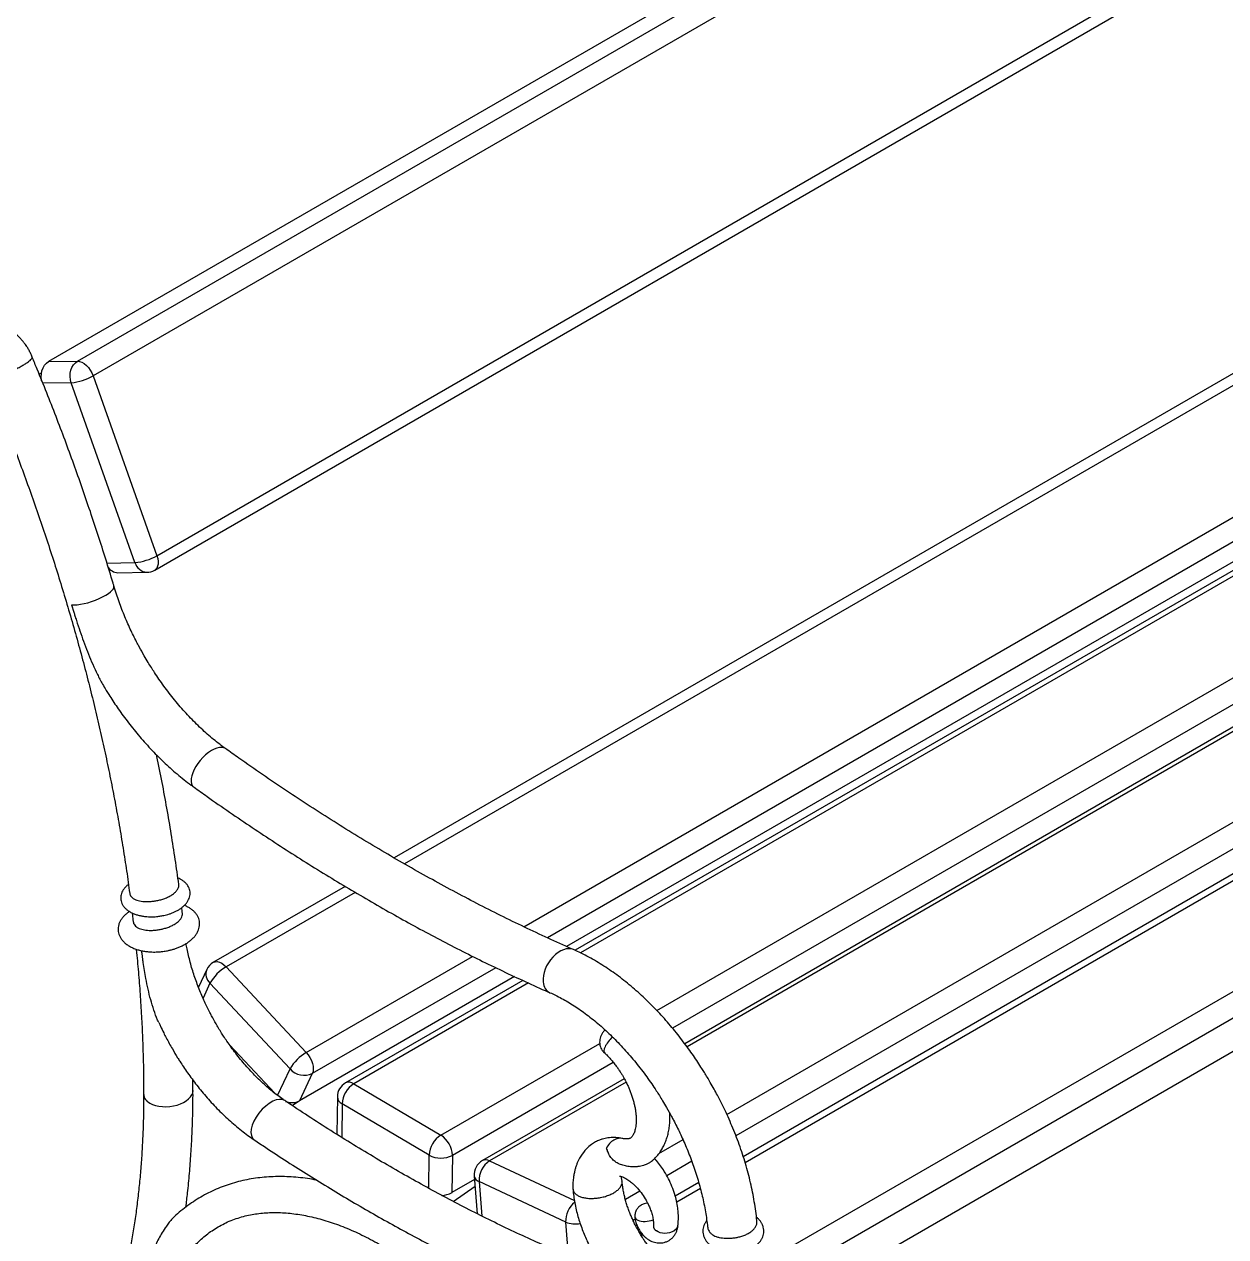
# Model space of a CAD drawing. Header units: millimetres. Extents: x 2710 to 8650, y -4054 to 146.
# Drawn here: x 6376 to 7109, y -2260 to -1521 of the extents above; entities that cross this region are included whole.
import ezdxf

# ---------------------------------------------------------------- set-up
doc = ezdxf.new("R2010")
doc.units = ezdxf.units.MM

# ---------------------------------------------------------------- blocks, each defined once
blk = doc.blocks.new('izometria')
at = {"linetype": 'Continuous'}
for p, q in [((2849.45, 2017.85), (1590.8, 1291.25)), ((1608.4, 1291.56), (2867.05, 2018.16)), ((2876.57, 2009.15), (1617.92, 1282.54)), ((1656.79, 1173), (2915.44, 1899.61)), ((1655.5, 1164.23), (2914.15, 1890.84)), ((2949.87, 1651.84), (1801.38, 988.83)), ((2957.64, 1649.09), (1807.61, 985.2)), ((1880.4, 946.89), (3006.43, 1596.94)), ((3010.17, 1584.07), (1894.75, 940.15)), ((3030.42, 1578.41), (1911.63, 932.55)), ((3035.51, 1577.87), (1914.97, 931)), ((3002.41, 1567.51), (1906.51, 934.86)), ((1961.46, 895.89), (3088.54, 1546.54)), ((3095.52, 1534.25), (1971.07, 885.11)), ((3113.85, 1531.01), (1978.56, 875.62)), ((3118.18, 1530.86), (1979.93, 873.76)), ((2004.14, 832.6), (3170.97, 1506.2)), ((3178.68, 1494.4), (2009.69, 819.55)), ((3199.56, 1491.09), (2014.19, 806.8)), ((3205.3, 1490.12), (2015.33, 803.17)), ((2032.89, 745.98), (3258.04, 1453.24)), ((3264.33, 1440.64), (2018.88, 721.66)), ((3262.25, 1419.1), (2004.09, 692.78)), ((1590.8, 1291.25), (1608.4, 1291.56)), ((1586.44, 1284.32), (1585.02, 1283.65)), ((1586.37, 1280.32), (1586.4, 1280.34)), ((1604.57, 1278.35), (1587.29, 1278.04)), ((1643.43, 1168.81), (1604.57, 1278.35)), ((1617.92, 1282.54), (1656.79, 1173)), ((1626.33, 1168.51), (1643.43, 1168.81)), ((1633.08, 1162.58), (1650.68, 1162.89)), ((1771.43, 971.54), (1691.22, 925.24)), ((1777.62, 967.88), (1698.99, 922.49)), ((1641.74, 955.31), (1642.4, 949.78)), ((1747.78, 870.33), (1849.2, 928.88)), ((1687.16, 920.82), (1682.12, 910.06)), ((1698.99, 922.49), (1747.78, 870.33)), ((1874.77, 916.54), (1743.76, 840.91)), ((1863.28, 921.98), (1751.52, 857.46)), ((1689.14, 912.49), (1684.89, 903.41)), ((1737.94, 860.34), (1689.14, 912.49)), ((1879.82, 914.18), (1771.77, 851.81)), ((1883.18, 912.65), (1776.86, 851.27)), ((1728.59, 845.48), (1701.2, 874.76)), ((1829.89, 819.94), (1926.67, 875.81)), ((1730.34, 844.11), (1737.94, 860.34)), ((1751.52, 857.46), (1743.76, 840.91)), ((1934.97, 864.27), (1836.87, 807.64)), ((1776.86, 851.27), (1829.89, 819.94)), ((1941.65, 854.31), (1855.2, 804.4)), ((1942.73, 852.29), (1859.53, 804.26)), ((1766.77, 843.25), (1766.54, 820.52)), ((1739.3, 837.94), (1743.16, 840.59)), ((1769.7, 839.07), (1769.49, 818.5)), ((1822.73, 807.74), (1769.7, 839.07)), ((1962.67, 808.66), (1977.44, 817.19)), ((1822.53, 787.51), (1822.73, 807.74)), ((1836.87, 807.64), (1836.64, 784.91)), ((1859.53, 804.26), (1911.26, 780.1)), ((1982.78, 804.02), (1967.54, 795.22)), ((1850.4, 792.85), (1836.64, 784.91)), ((1850.23, 794.96), (1852.04, 772.04)), ((1905.92, 767), (1853.13, 791.66)), ((1853.13, 791.66), (1854.78, 770.67)), ((1986.99, 791.09), (1972.69, 782.84)), ((1837.44, 779.54), (1850.71, 788.92)), ((1951.15, 785.75), (1942.32, 780.66)), ((1988.01, 787.4), (1973.6, 779.08)), ((1948.29, 768.75), (1946.98, 768)), ((1907.55, 746.38), (1905.92, 767)), ((1949.34, 765.07), (1948.62, 764.66)), ((1950.88, 760.56), (1953.33, 758.85))]:
    blk.add_line(p, q, dxfattribs=at)
at = {"linetype": 'Continuous', "flags": 128}
for points in [[(1586.54, 1279.52), (1586.47, 1279.9), (1586.26, 1281.84), (1586.36, 1283.8), (1586.75, 1285.69), (1587.42, 1287.44), (1588.34, 1288.99), (1589.48, 1290.28), (1590.8, 1291.25)], [(1604.57, 1278.35), (1604.07, 1280.21), (1603.86, 1282.15), (1603.96, 1284.11), (1604.35, 1286), (1605.02, 1287.75), (1605.94, 1289.3), (1607.08, 1290.59), (1608.4, 1291.56)], [(1608.4, 1291.56), (1609.69, 1291.41), (1611.05, 1290.91), (1612.44, 1290.08), (1613.79, 1288.97), (1615.06, 1287.6), (1616.2, 1286.03), (1617.17, 1284.32), (1617.92, 1282.54)], [(1656.79, 1173), (1657.3, 1171.22), (1657.55, 1169.5), (1657.53, 1167.91), (1657.24, 1166.52), (1656.69, 1165.37), (1655.9, 1164.5), (1655.5, 1164.23)], [(1691.22, 925.24), (1691.26, 925.26), (1692.34, 925.64), (1693.57, 925.67), (1694.9, 925.36), (1696.28, 924.7), (1697.66, 923.73), (1698.99, 922.49)], [(1747.78, 870.33), (1749, 868.86), (1750.06, 867.22), (1750.93, 865.47), (1751.57, 863.68), (1751.96, 861.92), (1752.08, 860.26), (1751.93, 858.75), (1751.52, 857.46)], [(1974.32, 764.76), (1974.33, 764.71), (1973.56, 762.91), (1971.77, 761.4), (1969.23, 760.41), (1966.33, 760.09), (1964.88, 760.2), (1963.5, 760.49), (1962.26, 760.94), (1961.19, 761.54)]]:
    blk.add_lwpolyline(points, dxfattribs=at)
at = {"linetype": 'Continuous'}
for centre, radius, start, end in [((1601.69, 1310.89), 32.67, 275.05764, 299.80331), ((1640.55, 1201.35), 32.67, 275.05768, 299.80298), ((1651.17, 1170.9), 8.02, 195.07335, 266.48168), ((1633.34, 1170.04), 7.46, 208.88086, 267.9867), ((1650.5, 1172.89), 10, 271.01617, 299.99731), ((1696.22, 916.58), 10, 119.99731, 154.9039), ((1694.23, 918.11), 7.57, 159.02239, 227.80411), ((1712.63, 899.21), 26.98, 120.38279, 150.51315), ((1761.43, 847.05), 26.99, 120.38348, 150.51247), ((1746.67, 868.07), 11.66, 221.54983, 294.56016), ((1776.77, 843.15), 10, 119.99731, 179.41561), ((1785.2, 838.17), 15.53, 122.52092, 176.70236), ((1773.86, 847.28), 4.98, 53.05271, 114.74113), ((1771.64, 843.54), 4.88, 183.42741, 246.54898), ((1739.06, 850.26), 10.47, 248.43609, 296.69146), ((1838.23, 806.84), 15.53, 122.5209, 176.70238), ((1821.52, 807.05), 15.37, 2.21534, 57.00989), ((1829.89, 821.16), 15.22, 241.92262, 297.30505), ((1860.2, 795.74), 10, 119.99731, 184.50816), ((1867.35, 792.36), 14.23, 123.31081, 182.83022), ((1857.23, 800.3), 4.58, 59.86904, 116.31027), ((1854.49, 795.78), 4.34, 190.91504, 251.73176), ((1830.04, 797.27), 14.01, 271.17843, 298.12609), ((1920.37, 767.64), 14.47, 128.14761, 182.54259), ((1911.97, 781.72), 15.91, 247.67655, 280.24046), ((1963.03, 764.72), 3.67, 177.61189, 239.87545)]:
    blk.add_arc(centre, radius, start, end, dxfattribs=at)
for centre, major_axis, ratio, start_param, end_param in [((1616.11, 1149.58), (14.47, 4.98), 0.298275, 3.718939, 6.272839), ((1689.03, 1043.69), (9.87, 11.54), 0.490385, 0.043491, 2.517268), ((1689.03, 1043.69), (9.87, 11.54), 0.490385, 2.517268, 3.182293), ((1903.52, 919.86), (7.96, 12.71), 0.639784, 0.093307, 2.449117), ((1903.52, 919.86), (7.96, 12.71), 0.639784, 2.449117, 3.234424), ((1937.25, 877.19), (7.59, 7.19), 0.36309, 1.594529, 3.185491), ((1663.76, 845.93), (15, 1.7), 0.567247, 3.077011, 3.796154), ((1663.76, 845.93), (15, 1.7), 0.567247, 3.796154, 6.22166), ((1725.47, 829), (9.61, 11.73), 0.514558, 0.048123, 3.187739), ((1937.25, 808.36), (4.35, 9.11), 0.740957, 0.822798, 1.538654), ((1937.25, 808.36), (4.35, 9.11), 0.740957, 0.172939, 0.822798), ((1955.59, 771.31), (7.47, 1.3), 0.503176, 3.099952, 3.770377), ((1955.59, 771.31), (7.47, 1.3), 0.503176, 3.770377, 5.137367)]:
    blk.add_ellipse(centre, major_axis=major_axis, ratio=ratio, start_param=start_param, end_param=end_param, dxfattribs=at)
for points, knots in [([(1580.8, 1293.91), (1580.45, 1294.79), (1579.8, 1296.4), (1578.64, 1298.57), (1577.6, 1300.28), (1576.73, 1301.56), (1576.06, 1302.45), (1575.36, 1303.36), (1574.39, 1304.51), (1572.93, 1306.08), (1571.1, 1307.78), (1568.94, 1309.46), (1566.6, 1310.98), (1564.23, 1312.2), (1562.05, 1313.06), (1560.04, 1313.67), (1558.11, 1314.07), (1556.09, 1314.27), (1554.51, 1314.38), (1553.59, 1314.22), (1553.38, 1314.18)], [0, 0, 0, 0, 0.079778, 0.1462, 0.19999, 0.241471, 0.270786, 0.289896, 0.334126, 0.391952, 0.462243, 0.536673, 0.61449, 0.691761, 0.75781, 0.811525, 0.867688, 0.920246, 0.981832, 1, 1, 1, 1]), ([(1552.75, 1281.54), (1552.84, 1281.41), (1553.02, 1281.15), (1553.95, 1281.04), (1555.37, 1281.16), (1557.24, 1281.54), (1559.48, 1282.17), (1562, 1283.01), (1564.69, 1284.02), (1567.46, 1285.18), (1570.2, 1286.43), (1572.8, 1287.74), (1575.17, 1289.04), (1577.22, 1290.29), (1578.87, 1291.44), (1580.08, 1292.46), (1580.72, 1293.28), (1580.94, 1293.78), (1580.78, 1293.92), (1580.76, 1293.94)], [0, 0, 0, 0, 0.053176, 0.11213, 0.170422, 0.228716, 0.287669, 0.347823, 0.409512, 0.47282, 0.537587, 0.603451, 0.669898, 0.736346, 0.802209, 0.866976, 0.930283, 0.991973, 1, 1, 1, 1]), ([(1630.58, 1154.51), (1630.41, 1155.12), (1628.82, 1160.56), (1625.64, 1170.84), (1621.04, 1185.34), (1616.25, 1199.84), (1611.28, 1214.35), (1606.14, 1228.84), (1600.82, 1243.33), (1595.33, 1257.79), (1589.66, 1272.23), (1584.81, 1284.28), (1581.79, 1291.51), (1580.77, 1293.94)], [0, 0, 0, 0, 0.013186, 0.117139, 0.221065, 0.324961, 0.428825, 0.532653, 0.636438, 0.740174, 0.843853, 0.947464, 1, 1, 1, 1]), ([(1552.71, 1281.52), (1554.2, 1277.94), (1557.62, 1269.72), (1562.79, 1256.81), (1568.24, 1242.81), (1573.54, 1228.75), (1578.69, 1214.62), (1583.68, 1200.45), (1588.51, 1186.25), (1593.18, 1172.01), (1597.67, 1157.76), (1601.99, 1143.5), (1606.13, 1129.23), (1610.1, 1114.97), (1613.88, 1100.71), (1617.47, 1086.48), (1620.88, 1072.27), (1624.1, 1058.08), (1627.12, 1043.94), (1629.96, 1029.84), (1632.6, 1015.79), (1635.04, 1001.79), (1637.28, 987.86), (1639.01, 976.35), (1639.91, 969.51), (1640.2, 967.27)], [0, 0, 0, 0, 0.033989, 0.077888, 0.121983, 0.166249, 0.210666, 0.255215, 0.299881, 0.344651, 0.389513, 0.434458, 0.479477, 0.524562, 0.569706, 0.614903, 0.660147, 0.705433, 0.750758, 0.796116, 0.841505, 0.886921, 0.93236, 0.977821, 1, 1, 1, 1]), ([(1649.03, 1112.05), (1648.01, 1113.85), (1646.58, 1116.38), (1644.57, 1120.17), (1642.91, 1123.42), (1641.01, 1127.33), (1639.12, 1131.47), (1637.25, 1135.81), (1635.44, 1140.31), (1633.72, 1144.92), (1632.12, 1149.6), (1631.08, 1152.81), (1630.62, 1154.44), (1630.6, 1154.51)], [0, 0, 0, 0, 0.131204, 0.184276, 0.272334, 0.363652, 0.461477, 0.563401, 0.668437, 0.775791, 0.884893, 0.995315, 1, 1, 1, 1]), ([(1604.79, 1143.05), (1604.91, 1142.65), (1605.05, 1142.2), (1605.24, 1141.57), (1605.32, 1141.29), (1605.45, 1140.86), (1605.77, 1139.82), (1606.3, 1138.09), (1606.86, 1136.29), (1607.51, 1134.24), (1609.3, 1128.71), (1612.57, 1119.24), (1616.71, 1108.82), (1620.48, 1100.66), (1623.15, 1095.45), (1625.01, 1092.38), (1625.7, 1091.22)], [0, 0, 0, 0, 0.022877, 0.025469, 0.035835, 0.038639, 0.049859, 0.094736, 0.136692, 0.151596, 0.211211, 0.449734, 0.688283, 0.808149, 0.927991, 1, 1, 1, 1]), ([(1698.65, 1055.44), (1698.09, 1055.84), (1696.26, 1057.12), (1693.17, 1059.53), (1689.38, 1062.63), (1685.62, 1065.95), (1681.89, 1069.45), (1678.2, 1073.12), (1674.58, 1076.96), (1671.04, 1080.94), (1667.59, 1085.06), (1664.25, 1089.26), (1661.06, 1093.51), (1658.08, 1097.71), (1655.55, 1101.47), (1653.37, 1104.85), (1651.27, 1108.23), (1649.84, 1110.67), (1649.03, 1112.05)], [0, 0, 0, 0, 0.030607, 0.100126, 0.169756, 0.239474, 0.309243, 0.379021, 0.448747, 0.518328, 0.587622, 0.656369, 0.724041, 0.789318, 0.850811, 0.894433, 0.939903, 1, 1, 1, 1]), ([(1625.69, 1091.22), (1625.77, 1091.08), (1626.32, 1090.15), (1627.73, 1087.94), (1629.91, 1084.54), (1632.61, 1080.56), (1635.52, 1076.45), (1638.66, 1072.22), (1641.98, 1067.96), (1645.47, 1063.71), (1649.11, 1059.5), (1652.88, 1055.36), (1656.78, 1051.32), (1660.78, 1047.4), (1664.88, 1043.61), (1669.06, 1039.97), (1673.33, 1036.5), (1676.79, 1033.83), (1678.83, 1032.39), (1679.41, 1031.98)], [0, 0, 0, 0, 0.005685, 0.038611, 0.09326, 0.149958, 0.210736, 0.274121, 0.339519, 0.406461, 0.474615, 0.543738, 0.61365, 0.684214, 0.755328, 0.82691, 0.898897, 0.971239, 1, 1, 1, 1]), ([(1670.12, 972.69), (1669.42, 977.75), (1668.01, 987.96), (1665.59, 1003.44), (1662.93, 1019.1), (1659.99, 1034.85), (1657.89, 1045.66), (1656.69, 1051.23), (1656.63, 1051.51)], [0, 0, 0, 0, 0.194626, 0.39314, 0.591777, 0.790552, 0.989484, 1, 1, 1, 1]), ([(1910.67, 933), (1910.3, 933.17), (1905.13, 935.39), (1895.16, 939.93), (1880.75, 946.67), (1866.3, 953.72), (1851.84, 961.05), (1837.35, 968.66), (1822.85, 976.56), (1808.33, 984.74), (1793.81, 993.19), (1779.28, 1001.92), (1764.75, 1010.92), (1750.23, 1020.2), (1735.71, 1029.74), (1721.21, 1039.57), (1708.85, 1048.13), (1701.34, 1053.52), (1698.65, 1055.45)], [0, 0, 0, 0, 0.005394, 0.07361, 0.141839, 0.210081, 0.278336, 0.346605, 0.414889, 0.48319, 0.551507, 0.619841, 0.688195, 0.756568, 0.824963, 0.893381, 0.961823, 1, 1, 1, 1]), ([(1679.41, 1031.98), (1682.05, 1030.09), (1689.27, 1024.91), (1701.09, 1016.7), (1714.89, 1007.33), (1728.7, 998.2), (1742.54, 989.29), (1756.4, 980.62), (1770.26, 972.19), (1784.14, 963.99), (1798.03, 956.03), (1811.92, 948.32), (1825.81, 940.85), (1839.69, 933.62), (1853.57, 926.65), (1867.45, 919.91), (1881.31, 913.46), (1890.94, 909.08), (1895.95, 906.92), (1896.36, 906.75)], [0, 0, 0, 0, 0.036724, 0.100457, 0.164211, 0.227983, 0.291773, 0.35558, 0.419404, 0.483243, 0.547096, 0.610963, 0.674843, 0.738736, 0.802641, 0.866557, 0.930484, 0.994422, 1, 1, 1, 1]), ([(1657.3, 953.2), (1658.17, 953.31), (1659.4, 953.47), (1661.18, 953.83), (1662.69, 954.19), (1664.44, 954.71), (1666.22, 955.35), (1667.99, 956.12), (1669.71, 957.02), (1671.35, 958.07), (1672.85, 959.24), (1674.18, 960.53), (1675.3, 961.93), (1676.17, 963.41), (1676.78, 964.96), (1677.09, 966.55), (1677.09, 968.15), (1676.77, 969.74), (1676.14, 971.23), (1675.22, 972.61), (1674.06, 973.85), (1672.64, 974.97), (1671.14, 975.88), (1670.04, 976.35), (1669.57, 976.55)], [0, 0, 0, 0, 0.05618, 0.079336, 0.117647, 0.157339, 0.199896, 0.244306, 0.290198, 0.337218, 0.384896, 0.432775, 0.480411, 0.527518, 0.574074, 0.620358, 0.666937, 0.714623, 0.764194, 0.810929, 0.859369, 0.909462, 0.960753, 1, 1, 1, 1]), ([(1639.47, 972.75), (1639.37, 972.68), (1638.78, 972.24), (1637.84, 971.34), (1636.71, 970.05), (1635.81, 968.65), (1635.16, 967.19), (1634.78, 965.68), (1634.69, 964.14), (1634.9, 962.59), (1635.42, 961.06), (1636.28, 959.56), (1637.44, 958.18), (1638.87, 956.94), (1640.49, 955.88), (1642.34, 954.97), (1644.34, 954.23), (1646.45, 953.67), (1648.58, 953.28), (1650.63, 953.06), (1652.44, 952.97), (1654.11, 952.97), (1655.69, 953.04), (1656.77, 953.14), (1657.3, 953.2)], [0, 0, 0, 0, 0.00923, 0.057799, 0.106351, 0.154509, 0.202042, 0.248972, 0.295614, 0.342559, 0.390622, 0.440563, 0.493458, 0.543538, 0.595418, 0.648556, 0.702051, 0.754875, 0.805897, 0.853605, 0.895934, 0.928132, 0.96473, 1, 1, 1, 1]), ([(1643.87, 963.4), (1644.37, 963.22), (1645.38, 962.84), (1647.77, 962.36), (1650.51, 962.2), (1653.38, 962.35), (1655.68, 962.64), (1658.03, 963.09), (1660.42, 963.75), (1662.75, 964.61), (1664.95, 965.7), (1666.9, 966.98), (1668.48, 968.42), (1669.59, 969.95), (1670.17, 971.4), (1670.11, 972.3), (1670.09, 972.69)], [0, 0, 0, 0, 0.053992, 0.109533, 0.219454, 0.277801, 0.337517, 0.402678, 0.469349, 0.542416, 0.617301, 0.696101, 0.777159, 0.856067, 0.937674, 1, 1, 1, 1]), ([(1640.3, 967.28), (1640.33, 966.98), (1640.41, 966.27), (1641.11, 965.22), (1642.22, 964.19), (1643.32, 963.66), (1643.87, 963.4)], [0, 0, 0, 0, 0.19706, 0.461497, 0.735894, 1, 1, 1, 1]), ([(1640.06, 956.21), (1639.77, 956.02), (1638.89, 955.43), (1637.6, 954.33), (1636.21, 952.93), (1635.06, 951.43), (1634.15, 949.85), (1633.51, 948.21), (1633.16, 946.53), (1633.1, 944.84), (1633.34, 943.15), (1633.9, 941.47), (1634.77, 939.84), (1635.98, 938.26), (1637.48, 936.82), (1639.22, 935.55), (1641.15, 934.45), (1643.3, 933.5), (1645.6, 932.74), (1648.01, 932.17), (1650.42, 931.79), (1652.68, 931.58), (1654.67, 931.51), (1656.53, 931.53), (1658.16, 931.62), (1659.24, 931.73), (1659.67, 931.77)], [0, 0, 0, 0, 0.0221429, 0.0665017, 0.1108706, 0.1549239, 0.1984179, 0.2412505, 0.2834966, 0.3254065, 0.3673816, 0.409944, 0.4535771, 0.4988935, 0.5466288, 0.5919038, 0.6386929, 0.6866656, 0.7352166, 0.7835261, 0.8304878, 0.874085, 0.9107257, 0.9407835, 0.976682, 1, 1, 1, 1]), ([(1646.06, 945.88), (1647.05, 945.55), (1648.57, 945.03), (1651.07, 944.75), (1653.13, 944.67), (1655.31, 944.76), (1657.59, 945.03), (1659.94, 945.47), (1662.33, 946.12), (1664.66, 946.96), (1666.89, 948.03), (1668.87, 949.29), (1670.51, 950.7), (1671.68, 952.22), (1672.34, 953.7), (1672.32, 954.65), (1672.31, 955.07)], [0, 0, 0, 0, 0.102917, 0.157423, 0.21333, 0.271499, 0.331037, 0.395903, 0.46227, 0.535072, 0.609668, 0.688597, 0.769765, 0.849233, 0.931402, 1, 1, 1, 1]), ([(1659.67, 931.77), (1660.67, 931.9), (1662.07, 932.09), (1664.1, 932.5), (1665.79, 932.9), (1667.77, 933.49), (1669.77, 934.21), (1671.79, 935.09), (1673.76, 936.11), (1675.64, 937.29), (1677.38, 938.61), (1678.94, 940.06), (1680.28, 941.62), (1681.36, 943.27), (1682.17, 944.98), (1682.68, 946.73), (1682.88, 948.49), (1682.77, 950.24), (1682.32, 951.97), (1681.54, 953.65), (1680.46, 955.2), (1679.11, 956.59), (1677.55, 957.82), (1675.73, 958.9), (1674.36, 959.6), (1673.56, 959.88), (1673.49, 959.91)], [0, 0, 0, 0, 0.055211, 0.077157, 0.113622, 0.151378, 0.191864, 0.234132, 0.277756, 0.322263, 0.367199, 0.412115, 0.456639, 0.50055, 0.54382, 0.586625, 0.629318, 0.672403, 0.716441, 0.761965, 0.809702, 0.854183, 0.900081, 0.947153, 0.99496, 1, 1, 1, 1]), ([(1672.31, 955.07), (1672.24, 955.72), (1672.12, 956.87), (1671.97, 958.03), (1671.9, 958.54)], [0, 0, 0, 0, 0.561174, 1, 1, 1, 1]), ([(1642.49, 949.79), (1642.51, 949.52), (1642.56, 948.84), (1643.2, 947.82), (1644.31, 946.74), (1645.46, 946.17), (1646.06, 945.88)], [0, 0, 0, 0, 0.174421, 0.438042, 0.711656, 1, 1, 1, 1]), ([(1644.2, 933.24), (1644.22, 933.11), (1644.72, 928.43), (1645.51, 919.28), (1646.57, 905.82), (1647.41, 892.46), (1648.05, 879.21), (1648.48, 866.06), (1648.7, 854.58), (1648.7, 847.54), (1648.7, 844.79)], [0, 0, 0, 0, 0.004388, 0.154249, 0.304147, 0.454077, 0.604036, 0.75402, 0.904027, 1, 1, 1, 1]), ([(1657.92, 888.67), (1657.69, 889.13), (1656.49, 891.51), (1654.88, 896.17), (1652.29, 904.61), (1650.17, 914.38), (1648.8, 922.76), (1648.22, 927.01), (1648, 928.67), (1647.8, 930.24), (1647.64, 931.6), (1647.56, 932.31)], [0, 0, 0, 0, 0.034639, 0.179378, 0.324178, 0.616768, 0.837385, 0.892524, 0.906309, 0.951418, 1, 1, 1, 1]), ([(1692.83, 887.79), (1691.93, 889.39), (1690.66, 891.63), (1688.89, 895), (1687.43, 897.9), (1685.78, 901.38), (1684.14, 905.05), (1682.54, 908.92), (1681.01, 912.9), (1679.57, 916.98), (1678.26, 921.11), (1677.07, 925.26), (1676.03, 929.4), (1675.19, 933.22), (1674.76, 935.62), (1674.58, 936.66)], [0, 0, 0, 0, 0.100585, 0.141376, 0.209021, 0.279153, 0.354251, 0.432447, 0.512968, 0.595194, 0.678675, 0.763074, 0.84813, 0.933636, 1, 1, 1, 1]), ([(1994.05, 852.11), (1992.87, 854.11), (1991.22, 856.92), (1988.67, 860.99), (1986.45, 864.43), (1983.72, 868.48), (1980.77, 872.66), (1977.6, 876.95), (1974.23, 881.28), (1970.7, 885.6), (1967.02, 889.89), (1963.21, 894.1), (1959.27, 898.22), (1955.22, 902.22), (1951.07, 906.09), (1946.84, 909.82), (1942.52, 913.38), (1938.14, 916.78), (1933.69, 919.99), (1929.18, 923.01), (1924.63, 925.83), (1920.03, 928.45), (1915.4, 930.82), (1912.28, 932.33), (1910.7, 932.98), (1910.68, 932.99)], [0, 0, 0, 0, 0.05475, 0.076882, 0.113615, 0.151726, 0.19258, 0.235187, 0.279149, 0.324149, 0.369964, 0.416431, 0.463428, 0.510865, 0.55867, 0.606788, 0.655179, 0.703806, 0.752643, 0.801666, 0.850854, 0.900189, 0.949651, 0.999217, 1, 1, 1, 1]), ([(1896.36, 906.73), (1897.46, 906.23), (1899.79, 905.18), (1903.43, 903.3), (1907.23, 901.16), (1911.07, 898.78), (1914.93, 896.18), (1918.8, 893.38), (1922.67, 890.36), (1926.53, 887.14), (1930.35, 883.73), (1934.15, 880.13), (1937.88, 876.36), (1941.56, 872.43), (1945.16, 868.36), (1948.66, 864.15), (1952.05, 859.86), (1955.28, 855.53), (1958.3, 851.26), (1960.86, 847.45), (1963.06, 844.02), (1965.18, 840.6), (1966.63, 838.14), (1967.44, 836.75)], [0, 0, 0, 0, 0.0449, 0.094984, 0.145166, 0.195452, 0.245842, 0.296331, 0.346907, 0.397558, 0.448264, 0.499002, 0.549739, 0.600431, 0.651012, 0.701377, 0.751337, 0.8005, 0.847888, 0.892293, 0.923788, 0.956913, 1, 1, 1, 1]), ([(1657.92, 888.67), (1658.91, 886.38), (1659.55, 884.99), (1660.74, 882.6), (1662.53, 879.1), (1664.29, 875.83), (1665.57, 873.58), (1666.22, 872.43)], [0, 0, 0, 0, 0.002054, 0.293417, 0.508062, 0.749462, 1, 1, 1, 1]), ([(1734.77, 840.98), (1734.42, 841.2), (1732.98, 842.15), (1730.41, 844.03), (1727.07, 846.63), (1723.75, 849.44), (1720.44, 852.44), (1717.17, 855.62), (1713.96, 858.97), (1710.82, 862.46), (1707.76, 866.08), (1704.83, 869.78), (1702.08, 873.48), (1699.64, 876.95), (1697.58, 880.04), (1695.7, 882.99), (1694.15, 885.52), (1693.18, 887.2), (1692.83, 887.79)], [0, 0, 0, 0, 0.022432, 0.095177, 0.168112, 0.241203, 0.314402, 0.387645, 0.460847, 0.533875, 0.606512, 0.678347, 0.748458, 0.814156, 0.868424, 0.913914, 0.969549, 1, 1, 1, 1]), ([(1929.96, 884.05), (1929.84, 883.95), (1929.25, 883.44), (1928.38, 882.29), (1927.47, 880.69), (1926.9, 879.05), (1926.62, 877.45), (1926.62, 875.98), (1926.8, 874.75), (1927.14, 873.51), (1927.54, 872.72), (1927.79, 872.23)], [0, 0, 0, 0, 0.034434, 0.182987, 0.330491, 0.460041, 0.585212, 0.70435, 0.796891, 0.872456, 1, 1, 1, 1]), ([(1666.22, 872.43), (1667.28, 870.64), (1668.76, 868.13), (1671.05, 864.49), (1673.07, 861.42), (1675.54, 857.81), (1678.22, 854.1), (1681.12, 850.31), (1684.19, 846.49), (1687.42, 842.7), (1690.79, 838.96), (1694.28, 835.31), (1697.89, 831.77), (1701.6, 828.36), (1705.4, 825.09), (1709.29, 821.98), (1712.88, 819.29), (1715.19, 817.73), (1716.17, 817.07)], [0, 0, 0, 0, 0.079133, 0.111212, 0.164438, 0.219657, 0.278846, 0.340565, 0.404236, 0.469402, 0.535744, 0.603028, 0.671081, 0.739777, 0.809015, 0.878723, 0.948839, 1, 1, 1, 1]), ([(1927.79, 872.23), (1928.1, 871.76), (1928.55, 871.08), (1929.25, 870.33), (1929.62, 870.04), (1929.79, 869.9)], [0, 0, 0, 0, 0.547905, 0.778823, 1, 1, 1, 1]), ([(1929.71, 869.92), (1930.11, 869.55), (1931.17, 868.56), (1932.83, 866.8), (1934.65, 864.7), (1936.3, 862.63), (1937.67, 860.74), (1938.88, 858.96), (1939.94, 857.3), (1940.63, 856.14), (1940.94, 855.6)], [0, 0, 0, 0, 0.097122, 0.255236, 0.410584, 0.558128, 0.686452, 0.786375, 0.901722, 1, 1, 1, 1]), ([(1678.76, 847.09), (1678.78, 848.88), (1678.8, 850.98), (1678.76, 853.12), (1678.76, 853.44)], [0, 0, 0, 0, 0.849943, 1, 1, 1, 1]), ([(1940.94, 855.6), (1941.49, 854.61), (1942.28, 853.21), (1943.32, 851.11), (1944.17, 849.29), (1945.09, 847.12), (1945.95, 844.84), (1946.74, 842.48), (1947.42, 840.09), (1947.99, 837.7), (1948.42, 835.35), (1948.73, 833.07), (1948.9, 830.89), (1948.93, 828.84), (1948.85, 826.94), (1948.65, 825.2), (1948.36, 823.64), (1947.99, 822.28), (1947.57, 821.13), (1947.11, 820.18), (1946.64, 819.42), (1946.19, 818.85), (1945.75, 818.43), (1945.3, 818.11), (1944.81, 817.88), (1944.12, 817.7), (1943.32, 817.59), (1942.32, 817.6), (1941.33, 817.69), (1940.61, 817.86), (1940.36, 817.91)], [0, 0, 0, 0, 0.043079, 0.060661, 0.089739, 0.119794, 0.151851, 0.185059, 0.21905, 0.253521, 0.288252, 0.323073, 0.357857, 0.392513, 0.426985, 0.461261, 0.495377, 0.529445, 0.563676, 0.598337, 0.633982, 0.67155, 0.712784, 0.761568, 0.82312, 0.865571, 0.905313, 0.943077, 0.979897, 1, 1, 1, 1]), ([(2022.47, 767.37), (2022.46, 767.58), (2022.29, 769.65), (2021.79, 773.66), (2020.94, 779.39), (2019.88, 785.17), (2018.62, 790.96), (2017.17, 796.78), (2015.54, 802.59), (2013.72, 808.39), (2011.74, 814.16), (2009.6, 819.88), (2007.31, 825.51), (2004.93, 830.97), (2002.53, 836.11), (2000.34, 840.52), (1998.32, 844.41), (1996.31, 848.14), (1994.84, 850.73), (1994.05, 852.11)], [0, 0, 0, 0, 0.007549, 0.075988, 0.144281, 0.212418, 0.280388, 0.348177, 0.41576, 0.483096, 0.550112, 0.61668, 0.682544, 0.747142, 0.808971, 0.864774, 0.904791, 0.94932, 1, 1, 1, 1]), ([(1648.7, 844.79), (1648.71, 843.48), (1648.73, 838.52), (1648.56, 830.02), (1648.2, 819.29), (1647.63, 808.71), (1646.87, 798.26), (1645.9, 787.96), (1644.74, 777.8), (1643.38, 767.8), (1641.83, 757.95), (1640.06, 748.28), (1638.81, 741.9), (1638.1, 738.78), (1638.1, 738.77)], [0, 0, 0, 0, 0.034377, 0.130858, 0.22735, 0.323855, 0.420371, 0.516901, 0.613448, 0.710014, 0.806603, 0.903222, 0.999874, 1, 1, 1, 1]), ([(1674.46, 776.13), (1674.82, 779), (1675.66, 785.76), (1676.7, 796.61), (1677.61, 808.63), (1678.27, 820.81), (1678.66, 833.15), (1678.82, 841.92), (1678.78, 846.61), (1678.78, 847.08)], [0, 0, 0, 0, 0.126284, 0.297036, 0.46785, 0.638715, 0.809627, 0.980584, 1, 1, 1, 1]), ([(1929.14, 737.6), (1929.05, 737.63), (1924.47, 739.37), (1915.34, 743.08), (1901.76, 748.76), (1888.14, 754.76), (1874.48, 761.04), (1860.79, 767.62), (1847.08, 774.48), (1833.34, 781.62), (1819.59, 789.05), (1805.82, 796.76), (1792.05, 804.75), (1778.26, 813.01), (1764.48, 821.55), (1750.7, 830.39), (1740.8, 836.87), (1735.49, 840.48), (1734.77, 840.97)], [0, 0, 0, 0, 0.001346, 0.071781, 0.142229, 0.21269, 0.283166, 0.353655, 0.424161, 0.494682, 0.565221, 0.635778, 0.706354, 0.776952, 0.847571, 0.918213, 0.988881, 1, 1, 1, 1]), ([(1967.44, 836.75), (1968.48, 834.92), (1969.94, 832.34), (1971.98, 828.49), (1973.67, 825.18), (1975.61, 821.2), (1977.54, 817), (1979.45, 812.58), (1981.31, 808), (1983.07, 803.31), (1984.73, 798.55), (1986.26, 793.73), (1987.65, 788.89), (1988.9, 784.05), (1989.99, 779.23), (1990.93, 774.45), (1991.69, 769.73), (1992.17, 766.2), (1992.35, 764.28), (1992.39, 763.87)], [0, 0, 0, 0, 0.077073, 0.108238, 0.159949, 0.213576, 0.271029, 0.330892, 0.39259, 0.455655, 0.519756, 0.58464, 0.650117, 0.716037, 0.782281, 0.848752, 0.915373, 0.982078, 1, 1, 1, 1]), ([(1957.01, 803.15), (1957.26, 803.31), (1958.32, 804.02), (1960.03, 805.57), (1962.11, 807.79), (1963.9, 810.23), (1965.42, 812.81), (1966.68, 815.5), (1967.71, 818.36), (1968.51, 821.39), (1969.08, 824.56), (1969.4, 827.84), (1969.51, 830.74), (1969.43, 832.57), (1969.39, 833.25)], [0, 0, 0, 0, 0.026287, 0.115085, 0.20647, 0.301218, 0.388277, 0.477434, 0.568613, 0.661452, 0.755386, 0.849817, 0.944224, 1, 1, 1, 1]), ([(1716.17, 817.08), (1718.5, 815.5), (1725.19, 810.99), (1736.26, 803.78), (1749.37, 795.44), (1762.51, 787.35), (1775.65, 779.49), (1788.81, 771.87), (1801.97, 764.49), (1815.13, 757.35), (1828.29, 750.46), (1841.45, 743.81), (1854.59, 737.41), (1867.73, 731.27), (1880.85, 725.37), (1893.96, 719.74), (1907.04, 714.35), (1920.1, 709.24), (1931.08, 705.1), (1937.7, 702.78), (1939.98, 701.98)], [0, 0, 0, 0, 0.031281, 0.089785, 0.148307, 0.206846, 0.265401, 0.323972, 0.382557, 0.441155, 0.499767, 0.558392, 0.617028, 0.675676, 0.734334, 0.793003, 0.851682, 0.910371, 0.969068, 1, 1, 1, 1]), ([(1939.92, 817.95), (1939.66, 818), (1938.54, 818.24), (1936.44, 818.46), (1933.91, 818.5), (1931.72, 818.29), (1930.02, 818), (1928.29, 817.57), (1926.3, 816.89), (1923.99, 815.81), (1921.34, 814.12), (1918.86, 811.97), (1916.13, 808.83), (1914.28, 805.82), (1912.98, 802.97), (1912.29, 801.16), (1911.68, 799.24), (1911.14, 797.07), (1910.66, 794.46), (1910.3, 791.15), (1910.32, 788.65), (1910.33, 787.29)], [0, 0, 0, 0, 0.016739, 0.071829, 0.132298, 0.171867, 0.207277, 0.240557, 0.283884, 0.339248, 0.400226, 0.478483, 0.540762, 0.652033, 0.688751, 0.726863, 0.767108, 0.807281, 0.85944, 0.923618, 1, 1, 1, 1]), ([(1957.02, 803.14), (1956.51, 802.81), (1955.49, 802.15), (1953, 801.28), (1950.35, 800.77), (1947.68, 800.6), (1945.08, 800.69), (1942.25, 801.11), (1939.34, 801.97), (1936.63, 803.29), (1934.3, 805.19), (1932.53, 807.62), (1931.66, 809.78), (1931.2, 811.19), (1930.9, 811.72), (1930.69, 811.84), (1930.64, 811.87)], [0, 0, 0, 0, 0.063674, 0.126992, 0.219389, 0.282775, 0.347933, 0.442344, 0.539354, 0.634418, 0.732792, 0.828045, 0.926946, 0.970162, 0.992113, 1, 1, 1, 1]), ([(1974.32, 764.65), (1974.45, 765.93), (1974.68, 768.38), (1974.6, 772.06), (1974.24, 775.88), (1973.54, 779.78), (1972.39, 784.19), (1970.8, 788.7), (1968.64, 793.42), (1966.28, 797.6), (1963.79, 801.27), (1961.78, 803.88), (1960.47, 805.27), (1960.08, 805.69)], [0, 0, 0, 0, 0.095702, 0.181584, 0.258634, 0.359249, 0.446231, 0.558555, 0.669707, 0.78156, 0.869344, 0.960954, 1, 1, 1, 1]), ([(1754.18, 792.52), (1753.7, 792.62), (1751.32, 793.1), (1747.07, 793.71), (1741.44, 794.33), (1735.88, 794.67), (1730.37, 794.74), (1724.93, 794.53), (1719.57, 794.05), (1714.28, 793.3), (1709.09, 792.27), (1703.99, 790.96), (1698.98, 789.37), (1694.09, 787.5), (1689.3, 785.34), (1684.63, 782.9), (1680.09, 780.17), (1675.68, 777.15), (1671.43, 773.8), (1668.66, 771.5), (1667.35, 770.19), (1667.35, 770.19)], [0, 0, 0, 0, 0.014735, 0.072724, 0.130654, 0.188507, 0.246265, 0.303918, 0.361462, 0.418908, 0.476277, 0.533609, 0.590957, 0.648395, 0.706004, 0.76388, 0.822126, 0.880836, 0.940091, 0.999986, 1, 1, 1, 1]), ([(1910.42, 787.08), (1910.42, 786.86), (1910.42, 786.16), (1911.03, 785.04), (1912.22, 783.8), (1913.95, 782.77), (1916.11, 782), (1918.63, 781.52), (1921.41, 781.33), (1924.33, 781.46), (1927.28, 781.89), (1930.16, 782.61), (1932.85, 783.58), (1935.25, 784.77), (1937.27, 786.13), (1938.84, 787.62), (1939.87, 789.17), (1940.37, 790.52), (1940.28, 791.31), (1940.25, 791.59)], [0, 0, 0, 0, 0.026263, 0.086527, 0.145588, 0.203987, 0.262386, 0.321448, 0.381712, 0.443513, 0.506937, 0.571822, 0.637805, 0.704374, 0.770943, 0.836926, 0.901811, 0.965234, 1, 1, 1, 1]), ([(1938.73, 794.97), (1938.73, 794.97), (1938.74, 794.97), (1939.08, 794.94), (1939.62, 794.84), (1940.52, 794.57), (1941.72, 794.05), (1943.07, 793.29), (1944.33, 792.45), (1945.54, 791.54), (1946.78, 790.5), (1948.18, 789.19), (1950.19, 787.09), (1952.57, 784.11), (1954.59, 780.93), (1956, 778.31), (1957.03, 776.1), (1958.03, 773.53), (1958.87, 770.67), (1959.43, 767.63), (1959.38, 765.82), (1959.36, 764.86)], [0, 0, 0, 0, 0.050744, 0.083642, 0.122787, 0.170674, 0.226252, 0.274834, 0.31214, 0.34208, 0.375959, 0.414603, 0.458027, 0.545987, 0.628856, 0.66875, 0.716335, 0.773625, 0.840207, 0.915737, 1, 1, 1, 1]), ([(1940.29, 791.85), (1940.19, 792.57), (1940.02, 793.71), (1940.01, 794.44), (1940.01, 794.7)], [0, 0, 0, 0, 0.62752, 1, 1, 1, 1]), ([(1950.54, 761.14), (1949.91, 762.26), (1949.02, 763.85), (1947.81, 766.24), (1946.82, 768.3), (1945.73, 770.77), (1944.68, 773.36), (1943.7, 776.06), (1942.81, 778.82), (1942.04, 781.6), (1941.39, 784.36), (1940.87, 787.06), (1940.51, 789.49), (1940.39, 790.96), (1940.33, 791.6)], [0, 0, 0, 0, 0.111255, 0.15667, 0.231842, 0.309644, 0.392749, 0.478992, 0.56744, 0.657335, 0.748113, 0.839344, 0.930691, 1, 1, 1, 1]), ([(1910.37, 787.07), (1910.4, 786.64), (1910.52, 784.86), (1910.95, 781.7), (1911.66, 777.61), (1912.58, 773.52), (1913.68, 769.45), (1914.95, 765.44), (1916.37, 761.53), (1917.89, 757.79), (1919.36, 754.53), (1920.74, 751.68), (1922.19, 748.86), (1923.3, 746.9), (1923.94, 745.77)], [0, 0, 0, 0, 0.032091, 0.131325, 0.22991, 0.327754, 0.42471, 0.520484, 0.614418, 0.704777, 0.790707, 0.851817, 0.914569, 1, 1, 1, 1]), ([(1955.91, 778.43), (1955.74, 778.44), (1954.99, 778.47), (1953.55, 778.09), (1951.89, 777.32), (1950.38, 776.12), (1949.13, 774.59), (1948.15, 772.55), (1948.11, 770.98), (1948.09, 770.18)], [0, 0, 0, 0, 0.040932, 0.176994, 0.343813, 0.469164, 0.626472, 0.808197, 1, 1, 1, 1]), ([(1667.35, 770.18), (1667.34, 770.17), (1666.57, 769.52), (1665.18, 767.94), (1663.35, 765.68), (1661.38, 762.89), (1659.37, 759.66), (1656.73, 754.75), (1654.61, 749.89), (1652.98, 744.99), (1652.05, 741.3), (1651.45, 737.51), (1651.46, 733.87), (1652.15, 731.12), (1653.18, 729.41), (1654.14, 728.4), (1655.37, 727.64), (1656.53, 727.27), (1657.27, 727.19), (1657.52, 727.16)], [0, 0, 0, 0, 0.000936, 0.048625, 0.097429, 0.147308, 0.227649, 0.308084, 0.472773, 0.553484, 0.63418, 0.716923, 0.799455, 0.868089, 0.896956, 0.926569, 0.955496, 0.985539, 1, 1, 1, 1]), ([(1666.55, 732.99), (1667.11, 734.11), (1668.34, 736.61), (1670.43, 740.22), (1672.78, 743.89), (1675.28, 747.35), (1677.95, 750.63), (1680.79, 753.71), (1683.8, 756.61), (1687.01, 759.31), (1690.42, 761.8), (1694.04, 764.09), (1697.88, 766.14), (1701.94, 767.95), (1706.2, 769.49), (1710.48, 770.7), (1714.75, 771.61), (1718.95, 772.25), (1723.26, 772.65), (1727.66, 772.82), (1732.16, 772.76), (1736.76, 772.46), (1741.45, 771.92), (1746.23, 771.16), (1751.1, 770.15), (1756.04, 768.91), (1761.07, 767.43), (1766.16, 765.71), (1771.31, 763.75), (1776.51, 761.56), (1781.75, 759.14), (1787.04, 756.47), (1792.35, 753.58), (1797.68, 750.46), (1803.02, 747.12), (1808.37, 743.55), (1813.72, 739.77), (1819.05, 735.77), (1824.36, 731.57), (1829.64, 727.16), (1834.89, 722.56), (1840.09, 717.77), (1845.24, 712.8), (1850.32, 707.66), (1855.34, 702.35), (1860.28, 696.88), (1865.13, 691.27), (1869.88, 685.52), (1874.52, 679.66), (1879.04, 673.71), (1883.4, 667.7), (1887.56, 661.74), (1891.37, 656.04), (1894.6, 651.03), (1897.42, 646.5), (1900.03, 642.19), (1901.8, 639.16), (1902.69, 637.63)], [0, 0, 0, 0, 0.015026, 0.033287, 0.051703, 0.07032, 0.089188, 0.10836, 0.127893, 0.147837, 0.168223, 0.189049, 0.210266, 0.231756, 0.253367, 0.274983, 0.294138, 0.313063, 0.331791, 0.350357, 0.368795, 0.387135, 0.405403, 0.42362, 0.441804, 0.459966, 0.478119, 0.496269, 0.514421, 0.53258, 0.55075, 0.568932, 0.587129, 0.60534, 0.623566, 0.641807, 0.660061, 0.678328, 0.696605, 0.714891, 0.733183, 0.751479, 0.769776, 0.788069, 0.806354, 0.824622, 0.842865, 0.861067, 0.879205, 0.897239, 0.915094, 0.932605, 0.949328, 0.964144, 0.975065, 0.987355, 1, 1, 1, 1]), ([(1948.12, 770.17), (1948.15, 769.81), (1948.21, 768.9), (1948.52, 767.51), (1948.93, 766.11), (1949.42, 764.83), (1949.95, 763.67), (1950.37, 762.91), (1950.56, 762.56)], [0, 0, 0, 0, 0.138851, 0.348973, 0.535629, 0.683355, 0.854048, 1, 1, 1, 1]), ([(1991.91, 767.83), (1991.72, 767.6), (1991.16, 766.92), (1990.48, 765.67), (1989.87, 764.11), (1989.55, 762.45), (1989.52, 760.73), (1989.81, 758.97), (1990.43, 757.28), (1991.33, 755.72), (1992.46, 754.31), (1993.84, 753.03), (1995.42, 751.9), (1997.15, 750.94), (1998.98, 750.16), (2000.9, 749.54), (2002.7, 749.12), (2004.34, 748.85), (2006.08, 748.66), (2008.14, 748.58), (2010.07, 748.66), (2011.74, 748.83), (2013.15, 749.05), (2014.79, 749.4), (2016.45, 749.88), (2018.1, 750.5), (2019.7, 751.26), (2021.22, 752.17), (2022.62, 753.22), (2023.86, 754.42), (2024.92, 755.75), (2025.76, 757.21), (2026.36, 758.78), (2026.69, 760.44), (2026.71, 762.16), (2026.42, 763.92), (2025.8, 765.61), (2024.91, 767.17), (2023.76, 768.57), (2022.84, 769.5), (2022.25, 769.92), (2022.2, 769.96)], [0, 0, 0, 0, 0.014441, 0.041041, 0.06753, 0.094143, 0.121244, 0.149317, 0.178833, 0.206331, 0.23475, 0.263954, 0.293506, 0.322856, 0.351442, 0.378832, 0.406767, 0.426963, 0.445538, 0.476585, 0.508605, 0.521752, 0.543477, 0.565922, 0.589917, 0.614876, 0.640595, 0.6669, 0.693591, 0.72043, 0.747206, 0.773806, 0.800295, 0.826907, 0.854009, 0.882082, 0.911597, 0.939096, 0.967514, 0.996719, 1, 1, 1, 1]), ([(1990.83, 734.46), (1990.81, 734.42), (1990.63, 734.02), (1990.3, 733.47), (1989.84, 732.8), (1989.43, 732.33), (1989.05, 732), (1988.71, 731.77), (1988.32, 731.59), (1987.75, 731.42), (1987.02, 731.31), (1986.1, 731.27), (1984.98, 731.34), (1983.65, 731.54), (1982.14, 731.89), (1980.46, 732.42), (1978.63, 733.15), (1976.67, 734.08), (1974.6, 735.23), (1972.45, 736.58), (1970.25, 738.15), (1968, 739.92), (1965.75, 741.89), (1963.5, 744.03), (1961.3, 746.33), (1959.17, 748.76), (1957.17, 751.23), (1955.4, 753.6), (1953.92, 755.73), (1952.55, 757.81), (1951.45, 759.58), (1950.77, 760.75), (1950.54, 761.14)], [0, 0, 0, 0, 0.003284, 0.036055, 0.070138, 0.106538, 0.14714, 0.196383, 0.250571, 0.291221, 0.32887, 0.364271, 0.398442, 0.432021, 0.465406, 0.498785, 0.532306, 0.566071, 0.600125, 0.634476, 0.669105, 0.70397, 0.739012, 0.774143, 0.809228, 0.844031, 0.878053, 0.909872, 0.936123, 0.958484, 0.986239, 1, 1, 1, 1]), ([(1950.56, 762.56), (1950.96, 761.92), (1951.51, 761.03), (1952.45, 759.82), (1953.29, 758.86), (1954.38, 757.8), (1955.6, 756.81), (1956.96, 755.92), (1958.44, 755.17), (1960.03, 754.62), (1961.7, 754.28), (1963.42, 754.19), (1965.16, 754.37), (1966.89, 754.82), (1968.56, 755.57), (1970.12, 756.61), (1971.52, 757.94), (1972.64, 759.46), (1973.49, 761.1), (1974.03, 762.82), (1974.3, 764.05), (1974.32, 764.72), (1974.32, 764.76)], [0, 0, 0, 0, 0.066142, 0.092418, 0.136032, 0.181046, 0.229382, 0.279949, 0.332067, 0.384768, 0.437483, 0.49024, 0.54347, 0.597611, 0.652933, 0.709566, 0.767679, 0.827738, 0.882269, 0.938099, 0.995667, 1, 1, 1, 1]), ([(1992.47, 763.88), (1992.5, 763.53), (1992.56, 762.68), (1993.23, 761.36), (1994.37, 759.96), (1995.55, 759.22), (1996.15, 758.85)], [0, 0, 0, 0, 0.1790301, 0.4413075, 0.7134115, 1, 1, 1, 1]), ([(1996.15, 758.85), (1996.66, 758.6), (1997.68, 758.11), (2000.09, 757.43), (2002.84, 757.1), (2005.71, 757.11), (2008.03, 757.29), (2010.38, 757.65), (2012.79, 758.21), (2015.12, 759.01), (2017.32, 760.06), (2019.27, 761.36), (2020.84, 762.86), (2021.94, 764.5), (2022.52, 766.03), (2022.46, 766.98), (2022.44, 767.37)], [0, 0, 0, 0, 0.054322, 0.110206, 0.220753, 0.279519, 0.339664, 0.405291, 0.472439, 0.546032, 0.621473, 0.700416, 0.781624, 0.86068, 0.942398, 1, 1, 1, 1])]:
    blk.add_open_spline(points, degree=3, knots=knots, dxfattribs=at)

msp = doc.modelspace()

# ---------------------------------------------------------------- block references
msp.add_blockref('izometria', (4800.33, -3018.24))

doc.saveas('drawing.dxf')
